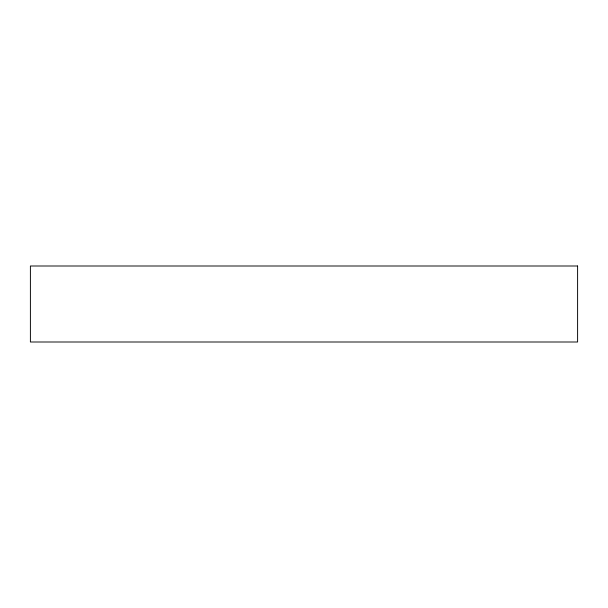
<?xml version="1.0" encoding="UTF-8"?>
<svg xmlns="http://www.w3.org/2000/svg" width="608" height="608" viewBox="0 0 608 608"><rect width="100%" height="100%" fill="white"/><g stroke="black" fill="none" stroke-linecap="round" stroke-linejoin="round"><path stroke-width="0.91" d="M577.6 266L30.4 266L30.4 342L577.6 342L577.6 266"/></g></svg>
